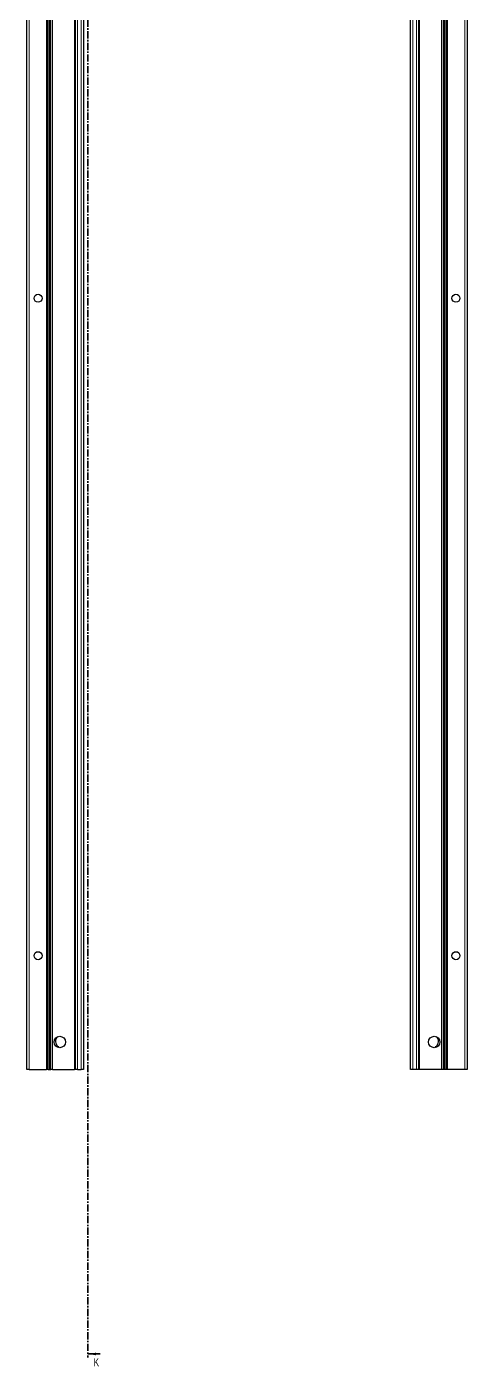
# Model space of a CAD drawing. Header units: millimetres. Extents: x -250 to 5625, y -1647 to 1452.
# Drawn here: x 2126 to 2512, y -1266 to -94 of the extents above; entities that cross this region are included whole.
import ezdxf

# ---------------------------------------------------------------- set-up
doc = ezdxf.new("R2010")
doc.units = ezdxf.units.MM
doc.linetypes.add('CENTER', pattern=[10.16, 6.35, -1.27, 1.27, -1.27])
doc.styles.add('SLDTEXTSTYLE0', font='TXT', dxfattribs={"width": 0.75})

msp = doc.modelspace()

# ---------------------------------------------------------------- linework, layer by layer
at = {"color": 7, "linetype": 'CENTER', "lineweight": 35}
msp.add_line((2179.83, 1344.64), (2179.83, -1258.12), dxfattribs=at)
at = {"color": 7, "linetype": 'Continuous', "lineweight": 25}
for p, q in [((2126.39, -1006.24), (2126.39, 892.76)), ((2146.19, 892.76), (2146.19, -1006.24)), ((2146.22, 892.76), (2146.22, -1006.24)), ((2168.89, -1006.24), (2168.89, 892.76)), ((2176.09, 892.76), (2176.09, -1006.24)), ((2462.09, -1006.24), (2462.09, 892.76)), ((2469.29, 892.76), (2469.29, -1006.24)), ((2491.97, -1006.24), (2491.97, 892.76)), ((2492, -1006.24), (2492, 892.76)), ((2511.79, 892.76), (2511.79, -1006.24)), ((2144.39, -130.99), (2144.39, -82.49)), ((2493.79, -82.49), (2493.79, -130.99)), ((2144.46, -131.1), (2144.39, -130.99)), ((2144.39, -130.99), (2144.39, -132.49)), ((2144.39, -132.49), (2144.46, -132.39)), ((2144.39, -180.99), (2144.39, -132.49)), ((2144.46, -132.39), (2144.46, -131.1)), ((2493.79, -130.99), (2493.73, -131.1)), ((2493.73, -131.1), (2493.73, -132.39)), ((2493.73, -132.39), (2493.79, -132.49)), ((2493.79, -132.49), (2493.79, -130.99)), ((2493.79, -132.49), (2493.79, -180.99)), ((2144.46, -181.1), (2144.39, -180.99)), ((2144.39, -180.99), (2144.39, -182.49)), ((2144.39, -182.49), (2144.46, -182.39)), ((2144.39, -230.99), (2144.39, -182.49)), ((2144.46, -182.39), (2144.46, -181.1)), ((2493.79, -180.99), (2493.73, -181.1)), ((2493.73, -181.1), (2493.73, -182.39)), ((2493.73, -182.39), (2493.79, -182.49)), ((2493.79, -182.49), (2493.79, -180.99)), ((2493.79, -182.49), (2493.79, -230.99)), ((2144.46, -231.1), (2144.39, -230.99)), ((2144.39, -230.99), (2144.39, -232.49)), ((2144.39, -232.49), (2144.46, -232.39)), ((2144.39, -280.99), (2144.39, -232.49)), ((2144.46, -232.39), (2144.46, -231.1)), ((2493.79, -230.99), (2493.73, -231.1)), ((2493.73, -231.1), (2493.73, -232.39)), ((2493.73, -232.39), (2493.79, -232.49)), ((2493.79, -232.49), (2493.79, -230.99)), ((2493.79, -232.49), (2493.79, -280.99)), ((2144.46, -281.1), (2144.39, -280.99)), ((2144.39, -280.99), (2144.39, -282.49)), ((2144.46, -282.39), (2144.46, -281.1)), ((2493.79, -280.99), (2493.73, -281.1)), ((2493.73, -281.1), (2493.73, -282.39)), ((2493.79, -282.49), (2493.79, -280.99)), ((2144.39, -282.49), (2144.46, -282.39)), ((2144.39, -330.99), (2144.39, -282.49)), ((2493.73, -282.39), (2493.79, -282.49)), ((2493.79, -282.49), (2493.79, -330.99)), ((2144.46, -331.1), (2144.39, -330.99)), ((2144.39, -330.99), (2144.39, -332.49)), ((2144.39, -332.49), (2144.46, -332.39)), ((2144.39, -380.99), (2144.39, -332.49)), ((2144.46, -332.39), (2144.46, -331.1)), ((2493.79, -330.99), (2493.73, -331.1)), ((2493.73, -331.1), (2493.73, -332.39)), ((2493.73, -332.39), (2493.79, -332.49)), ((2493.79, -332.49), (2493.79, -330.99)), ((2493.79, -332.49), (2493.79, -380.99)), ((2144.46, -381.1), (2144.39, -380.99)), ((2144.39, -380.99), (2144.39, -382.49)), ((2144.39, -382.49), (2144.46, -382.39)), ((2144.39, -430.99), (2144.39, -382.49)), ((2144.46, -382.39), (2144.46, -381.1)), ((2493.79, -380.99), (2493.73, -381.1)), ((2493.73, -381.1), (2493.73, -382.39)), ((2493.73, -382.39), (2493.79, -382.49)), ((2493.79, -382.49), (2493.79, -380.99)), ((2493.79, -382.49), (2493.79, -430.99)), ((2144.46, -431.1), (2144.39, -430.99)), ((2144.39, -430.99), (2144.39, -432.49)), ((2144.39, -432.49), (2144.46, -432.39)), ((2144.39, -480.99), (2144.39, -432.49)), ((2144.46, -432.39), (2144.46, -431.1)), ((2493.79, -430.99), (2493.73, -431.1)), ((2493.73, -431.1), (2493.73, -432.39)), ((2493.73, -432.39), (2493.79, -432.49)), ((2493.79, -432.49), (2493.79, -430.99)), ((2493.79, -432.49), (2493.79, -480.99)), ((2144.46, -481.1), (2144.39, -480.99)), ((2144.39, -480.99), (2144.39, -482.49)), ((2144.39, -482.49), (2144.46, -482.39)), ((2144.39, -530.99), (2144.39, -482.49)), ((2144.46, -482.39), (2144.46, -481.1)), ((2493.79, -480.99), (2493.73, -481.1)), ((2493.73, -481.1), (2493.73, -482.39)), ((2493.73, -482.39), (2493.79, -482.49)), ((2493.79, -482.49), (2493.79, -480.99)), ((2493.79, -482.49), (2493.79, -530.99)), ((2144.46, -531.1), (2144.39, -530.99)), ((2144.39, -530.99), (2144.39, -532.49)), ((2144.39, -532.49), (2144.46, -532.39)), ((2144.39, -580.99), (2144.39, -532.49)), ((2144.46, -532.39), (2144.46, -531.1)), ((2493.79, -530.99), (2493.73, -531.1)), ((2493.73, -531.1), (2493.73, -532.39)), ((2493.73, -532.39), (2493.79, -532.49)), ((2493.79, -532.49), (2493.79, -530.99)), ((2493.79, -532.49), (2493.79, -580.99)), ((2144.46, -581.1), (2144.39, -580.99)), ((2144.39, -580.99), (2144.39, -582.49)), ((2144.39, -582.49), (2144.46, -582.39)), ((2144.39, -630.99), (2144.39, -582.49)), ((2144.46, -582.39), (2144.46, -581.1)), ((2493.79, -580.99), (2493.73, -581.1)), ((2493.73, -581.1), (2493.73, -582.39)), ((2493.73, -582.39), (2493.79, -582.49)), ((2493.79, -582.49), (2493.79, -580.99)), ((2493.79, -582.49), (2493.79, -630.99)), ((2144.46, -631.1), (2144.39, -630.99)), ((2144.39, -630.99), (2144.39, -632.49)), ((2144.39, -632.49), (2144.46, -632.39)), ((2144.39, -680.99), (2144.39, -632.49)), ((2144.46, -632.39), (2144.46, -631.1)), ((2493.79, -630.99), (2493.73, -631.1)), ((2493.73, -631.1), (2493.73, -632.39)), ((2493.73, -632.39), (2493.79, -632.49)), ((2493.79, -632.49), (2493.79, -630.99)), ((2493.79, -632.49), (2493.79, -680.99)), ((2144.46, -681.1), (2144.39, -680.99)), ((2144.39, -680.99), (2144.39, -682.49)), ((2144.39, -682.49), (2144.46, -682.39)), ((2144.39, -730.99), (2144.39, -682.49)), ((2144.46, -682.39), (2144.46, -681.1)), ((2493.79, -680.99), (2493.73, -681.1)), ((2493.73, -681.1), (2493.73, -682.39)), ((2493.73, -682.39), (2493.79, -682.49)), ((2493.79, -682.49), (2493.79, -680.99)), ((2493.79, -682.49), (2493.79, -730.99)), ((2144.46, -731.1), (2144.39, -730.99)), ((2144.39, -730.99), (2144.39, -732.49)), ((2144.39, -732.49), (2144.46, -732.39)), ((2144.39, -780.99), (2144.39, -732.49)), ((2144.46, -732.39), (2144.46, -731.1)), ((2493.79, -730.99), (2493.73, -731.1)), ((2493.73, -731.1), (2493.73, -732.39)), ((2493.73, -732.39), (2493.79, -732.49)), ((2493.79, -732.49), (2493.79, -730.99)), ((2493.79, -732.49), (2493.79, -780.99)), ((2144.46, -781.1), (2144.39, -780.99)), ((2144.39, -780.99), (2144.39, -782.49)), ((2144.39, -782.49), (2144.46, -782.39)), ((2144.39, -830.99), (2144.39, -782.49)), ((2144.46, -782.39), (2144.46, -781.1)), ((2493.79, -780.99), (2493.73, -781.1)), ((2493.73, -781.1), (2493.73, -782.39)), ((2493.73, -782.39), (2493.79, -782.49)), ((2493.79, -782.49), (2493.79, -780.99)), ((2493.79, -782.49), (2493.79, -830.99)), ((2144.46, -831.1), (2144.39, -830.99)), ((2144.39, -830.99), (2144.39, -832.49)), ((2144.46, -832.39), (2144.46, -831.1)), ((2493.79, -830.99), (2493.73, -831.1)), ((2493.73, -831.1), (2493.73, -832.39)), ((2493.79, -832.49), (2493.79, -830.99)), ((2144.39, -832.49), (2144.46, -832.39)), ((2144.39, -880.99), (2144.39, -832.49)), ((2493.73, -832.39), (2493.79, -832.49)), ((2493.79, -832.49), (2493.79, -880.99)), ((2144.46, -881.1), (2144.39, -880.99)), ((2144.39, -880.99), (2144.39, -882.49)), ((2144.39, -882.49), (2144.46, -882.39)), ((2144.39, -930.99), (2144.39, -882.49)), ((2144.46, -882.39), (2144.46, -881.1)), ((2493.79, -880.99), (2493.73, -881.1)), ((2493.73, -881.1), (2493.73, -882.39)), ((2493.73, -882.39), (2493.79, -882.49)), ((2493.79, -882.49), (2493.79, -880.99)), ((2493.79, -882.49), (2493.79, -930.99)), ((2144.46, -931.1), (2144.39, -930.99)), ((2144.39, -930.99), (2144.39, -932.49)), ((2144.39, -932.49), (2144.46, -932.39)), ((2144.39, -980.99), (2144.39, -932.49)), ((2144.46, -932.39), (2144.46, -931.1)), ((2493.79, -930.99), (2493.73, -931.1)), ((2493.73, -931.1), (2493.73, -932.39)), ((2493.73, -932.39), (2493.79, -932.49)), ((2493.79, -932.49), (2493.79, -930.99)), ((2493.79, -932.49), (2493.79, -980.99)), ((2144.46, -981.1), (2144.39, -980.99)), ((2144.39, -980.99), (2144.39, -982.49)), ((2144.39, -982.49), (2144.46, -982.39)), ((2144.39, -1006.24), (2144.39, -982.49)), ((2144.46, -982.39), (2144.46, -981.1)), ((2493.79, -980.99), (2493.73, -981.1)), ((2493.73, -981.1), (2493.73, -982.39)), ((2493.73, -982.39), (2493.79, -982.49)), ((2493.79, -982.49), (2493.79, -980.99)), ((2493.79, -982.49), (2493.79, -1006.24)), ((2154.44, -987.18), (2154.44, -986.77)), ((2483.74, -986.77), (2483.74, -987.18)), ((2128.39, -1006.24), (2126.39, -1006.24)), ((2128.39, -1006.24), (2143.74, -1006.24)), ((2144.39, -1006.24), (2143.74, -1006.24)), ((2144.98, -1006.24), (2144.39, -1006.24)), ((2144.98, -1006.24), (2146.19, -1006.24)), ((2146.19, -1006.24), (2146.22, -1006.24)), ((2146.22, -1006.24), (2147.43, -1006.24)), ((2148.84, -1006.24), (2147.43, -1006.24)), ((2148.84, -1006.24), (2168.24, -1006.24)), ((2168.89, -1006.24), (2168.24, -1006.24)), ((2170.89, -1006.24), (2168.89, -1006.24)), ((2170.89, -1006.24), (2174.09, -1006.24)), ((2176.09, -1006.24), (2174.09, -1006.24)), ((2464.09, -1006.24), (2462.09, -1006.24)), ((2467.29, -1006.24), (2464.09, -1006.24)), ((2469.29, -1006.24), (2467.29, -1006.24)), ((2469.94, -1006.24), (2469.29, -1006.24)), ((2489.35, -1006.24), (2469.94, -1006.24)), ((2490.76, -1006.24), (2489.35, -1006.24)), ((2491.97, -1006.24), (2490.76, -1006.24)), ((2492, -1006.24), (2491.97, -1006.24)), ((2493.21, -1006.24), (2492, -1006.24)), ((2493.79, -1006.24), (2493.21, -1006.24)), ((2494.44, -1006.24), (2493.79, -1006.24)), ((2509.79, -1006.24), (2494.44, -1006.24)), ((2511.79, -1006.24), (2509.79, -1006.24))]:
    msp.add_line(p, q, dxfattribs=at)
at = {"color": 8, "linetype": 'Continuous', "lineweight": 18}
for p, q in [((2128.39, 892.76), (2128.39, -1006.24)), ((2143.74, -1006.24), (2143.74, 892.76)), ((2144.98, 892.76), (2144.98, -1006.24)), ((2147.43, -1006.24), (2147.43, 892.76)), ((2148.84, 892.76), (2148.84, -1006.24)), ((2168.24, -1006.24), (2168.24, 892.76)), ((2170.89, 892.76), (2170.89, -1006.24)), ((2174.09, -1006.24), (2174.09, 892.76)), ((2464.09, 892.76), (2464.09, -1006.24)), ((2467.29, -1006.24), (2467.29, 892.76)), ((2469.94, 892.76), (2469.94, -1006.24)), ((2489.35, -1006.24), (2489.35, 892.76)), ((2490.76, 892.76), (2490.76, -1006.24)), ((2493.21, -1006.24), (2493.21, 892.76)), ((2494.44, 892.76), (2494.44, -1006.24)), ((2509.79, -1006.24), (2509.79, 892.76))]:
    msp.add_line(p, q, dxfattribs=at)
at = {"color": 7, "linetype": 'Continuous', "lineweight": 35}
msp.add_line((2190.47, -1255.12), (2179.83, -1255.12), dxfattribs=at)
at = {"color": 7, "linetype": 'Continuous', "lineweight": 25}
for centre, radius in [((2136.24, -331.74), 3.5), ((2501.94, -331.74), 3.5), ((2136.24, -906.74), 3.5), ((2501.94, -906.74), 3.5), ((2155.24, -982.24), 5), ((2482.94, -982.24), 5)]:
    msp.add_circle(centre, radius, dxfattribs=at)
for centre, radius, start, end in [((2156.74, -981.74), 5.25, 126.18914, 240.85926), ((2481.44, -981.74), 5.25, 299.14074, 53.81087), ((2153.94, -986.77), 0.5, 0, 60.85926), ((2484.24, -986.77), 0.5, 119.14074, 180)]:
    msp.add_arc(centre, radius, start, end, dxfattribs=at)
at = {"color": 7, "linetype": 'Continuous', "lineweight": 35}
msp.add_solid([(2179.83, -1255.12), (2186.83, -1256.24), (2186.83, -1254)], dxfattribs=at)

# ---------------------------------------------------------------- texts
at = {"color": 7, "linetype": 'Continuous', "insert": (2184.95, -1258.82), "char_height": 7, "attachment_point": 1, "style": 'SLDTEXTSTYLE0'}
msp.add_mtext('K', dxfattribs=at)

doc.saveas('drawing.dxf')
